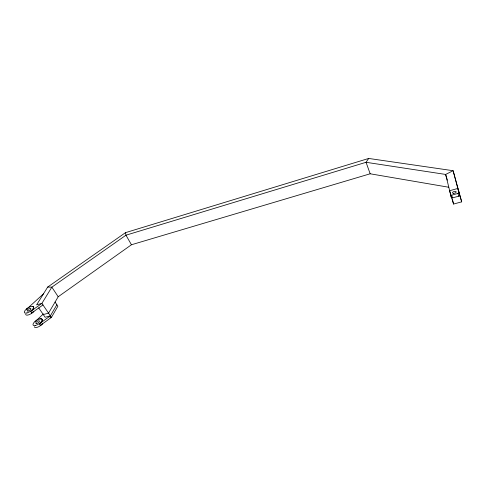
<?xml version="1.0" encoding="UTF-8"?>
<svg xmlns="http://www.w3.org/2000/svg" width="486" height="486" viewBox="0 0 486 486"><rect width="100%" height="100%" fill="white"/><g stroke="black" fill="none" stroke-linecap="round" stroke-linejoin="round"><path stroke-width="0.73" d="M55.07 302.055L57.864 306.259L51.425 317.388L40.362 325.426L39.293 323.883L50.38 315.845L56.85 304.734M448.772 187.244L370.168 173.788L131.445 244.762L58.192 296.752L48.539 313.142L43.29 314.563M447.363 180.185L445.638 174.438L451.391 197.687A1.027 0.492 -15.8 0 0 452.502 197.887L458.76 196.168A1.033 0.492 -15.6 0 0 459.683 195.427L453.11 170.714L368.692 158.448L125.485 232.66L47.677 287.074L36.632 304.831L41.905 303.367L51.85 287.153L125.965 235.194L366.049 162.294L445.638 174.438L453.11 170.714L461.7 201.848L453.56 204.053L449.556 190.743L457.769 188.465L461.7 201.848M368.692 158.448L366.049 162.294L370.168 173.788M35.095 321.665L43.4 313.907M43.448 293.872L26.499 309.303A5.425 2.078 -33.3 0 1 27.587 308.452M42.975 304.941L31.736 312.972L30.642 311.398L41.905 303.367L51.425 317.388L50.113 317.741M450.577 194.983A1.033 0.486 -15.9 0 0 451.688 195.178L457.958 193.452A1.039 0.492 -15.7 0 0 458.881 192.705M50.38 315.845L45.131 317.261L38.71 307.875M47.677 287.074L51.85 287.153L58.192 296.752M131.445 244.762L125.965 235.194L125.485 232.66M451.688 195.178L452.502 197.887M457.958 193.452L458.76 196.168M458.559 191.162L459.683 195.427M452.502 199.703L453.56 204.053M450.364 193.428L451.391 197.687M42.458 323.84A5.358 2.163 -33.7 0 1 37.513 327.206A5.358 2.163 -33.7 0 1 34.312 326.677M42.325 323.646A5.358 2.157 -33.7 0 1 40.362 325.426M39.676 319.071A5.364 2.151 -33.7 0 1 42.337 320.055A5.364 2.151 -33.7 0 1 39.293 323.883M33.874 311.405A5.419 2.09 -33.4 0 1 28.856 314.77A5.419 2.09 -33.4 0 1 25.667 314.308M33.741 311.21A5.419 2.084 -33.3 0 1 31.736 312.972M32.963 306.538A5.425 2.078 -33.3 0 1 30.642 311.398M453.626 193.337A1.889 0.893 -15.8 0 0 456.166 191.83A1.889 0.893 -15.8 0 0 453.244 191.842A1.889 0.893 -15.8 0 0 453.626 193.337M35.642 325.444A5.364 2.151 -33.7 0 0 42.191 319.539A5.364 2.151 -33.7 0 0 34.925 321.513A5.364 2.151 -33.7 0 0 35.642 325.444M36.802 323.463A2.144 0.863 -33.7 0 0 39.427 321.1A2.144 0.863 -33.7 0 0 36.529 321.884A2.144 0.863 -33.7 0 0 36.802 323.463M26.949 312.978A5.425 2.078 -33.3 0 0 33.631 307.097A5.425 2.078 -33.3 0 0 26.323 309.145A5.425 2.078 -33.3 0 0 26.949 312.978M28.152 311.022A2.169 0.832 -33.3 0 0 30.837 308.671A2.169 0.832 -33.3 0 0 27.915 309.485A2.169 0.832 -33.3 0 0 28.152 311.022"/></g></svg>
